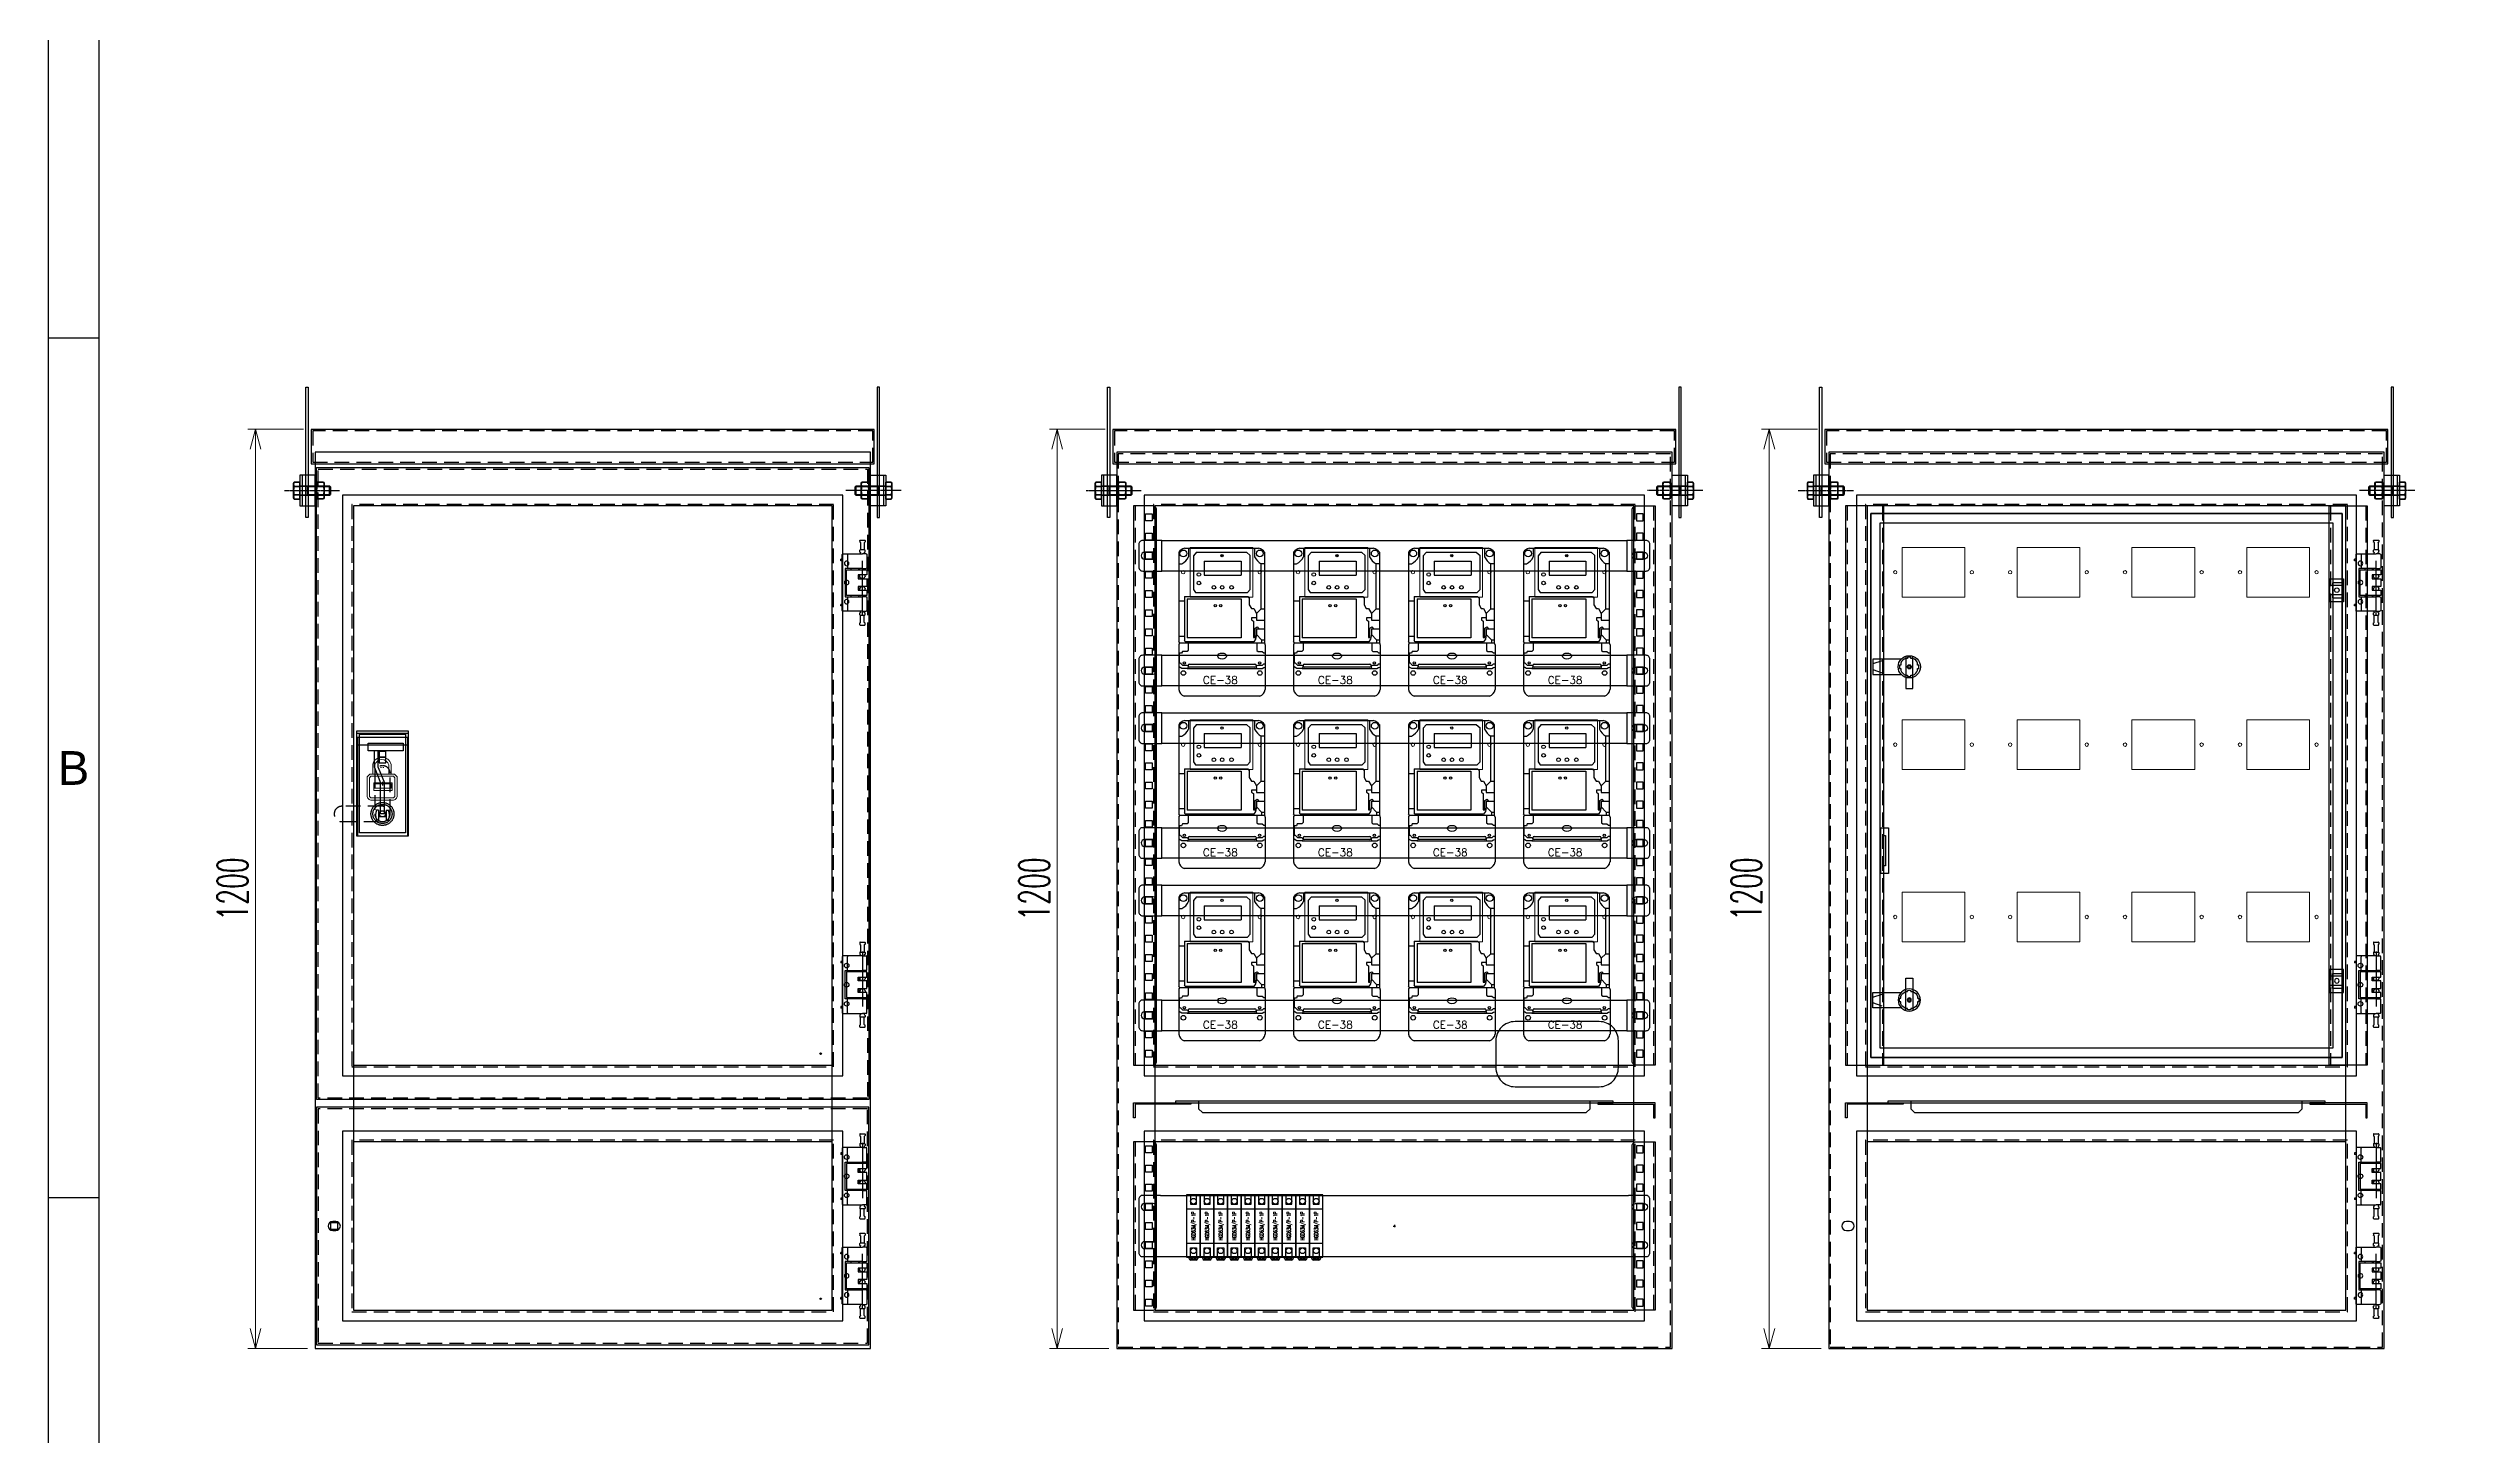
# Model space of a CAD drawing. Header units: millimetres. Extents: x -33730 to 17150, y -76829 to -27437.
# Drawn here: x -7204 to -4051, y -56183 to -54373 of the extents above; entities that cross this region are included whole.
import ezdxf
from ezdxf.enums import TextEntityAlignment as Align

# ---------------------------------------------------------------- set-up
doc = ezdxf.new("R2010")
doc.units = ezdxf.units.MM
doc.header["$LTSCALE"] = 3
for name, pattern in [('ACAD_ISO03W100', [30, 12, -18]), ('ACAD_ISO04W100', [30, 24, -3, 0, -3]), ('AXES2', [1.125, 0.75, -0.125, 0.125, -0.125]), ('HIDDEN', [9.525, 6.35, -3.175])]:
    doc.linetypes.add(name, pattern=pattern)
for name, color, linetype in [('@.HIDDEN', 8, 'HIDDEN'), ('@.TEXT', 7, 'Continuous'), ('@.VISIBLE', 7, 'Continuous'), ('AXE', 80, 'AXES2'), ('centerline', 6, 'ACAD_ISO04W100'), ('dim', 7, 'Continuous'), ('EQUIPMENT', 4, 'Continuous'), ('equipments', 2, 'Continuous')]:
    doc.layers.add(name, color=color, linetype=linetype)
for name, color, linetype, lineweight in [('BORDER', 7, 'Continuous', 15), ('FIN', 8, 'Continuous', 18), ('FORT', 2, 'Continuous', 35), ('Text', 7, 'Continuous', 13)]:
    doc.layers.add(name, color=color, linetype=linetype, lineweight=lineweight)
doc.styles.add('Ann_w01', font='romans.shx', dxfattribs={"width": 0.6, "bigfont": 'chineset.shx'})
doc.styles.add('Arial', font='arial.ttf')
doc.styles.add('BV CHI TIET', font='romans.shx', dxfattribs={"height": 10})
doc.dimstyles.new('Dim 01_SC20', dxfattribs={"dimscale": 20, "dimtxt": 2, "dimasz": 1.3, "dimexe": 0.5, "dimexo": 0.5, "dimgap": 0.5, "dimtad": 1, "dimdec": 1, "dimzin": 12, "dimdsep": 46, "dimtxsty": 'Ann_w01', "dimblk": 'OPEN30', "dimcen": 1.5, "dimclrd": 6, "dimclre": 6, "dimclrt": 3, "dimadec": 1, "dimazin": 3, "dimtm": 1e-09, "dimtfac": 1, "dimtdec": 1, "dimtix": 1, "dimtmove": 0, "dimatfit": 3, "dimldrblk": 'OPEN30', "dimfxl": 1, "dimtolj": 1, "dimlwd": 0, "dimlwe": 0, "dimarcsym": 0})

# ---------------------------------------------------------------- blocks, each defined once
blk = doc.blocks.new('HL011-1 Front')
at = {"layer": 'centerline'}
blk.add_line((20.5, 43.5), (20.5, -43.5), dxfattribs=at)
at = {"layer": 'EQUIPMENT'}
for p, q in [((-5.7, 36.5), (-5.7, -36.5)), ((1.5, 37.5), (-4.7, 37.5)), ((1, 19.5), (1, 36.5)), ((20.5, 37.5), (1.5, 37.5)), ((17, 42), (17, 40)), ((17.5, 42.5), (23.5, 42.5)), ((18, 39), (18, 37.5)), ((20.5, 37.5), (25.5, 37.5)), ((23, 39), (23, 37.5)), ((24, 42), (24, 40)), ((26.5, 19.5), (26.5, 36.5)), ((-7.7, 30.5), (-7.7, 28.5)), ((-5.7, 30.5), (-7.7, 30.5)), ((-5.7, 28.5), (-7.7, 28.5)), ((-1.9, -18.5), (-1.9, 18.5)), ((-1.9, 18.5), (0.4, 18.5)), ((0.4, 18.5), (20.5, 18.5)), ((5.6, 16.8), (5.6, 18.5)), ((15.9, 18.5), (15.9, 16.8)), ((15.9, 10), (15.9, 5)), ((17.5, 16.8), (17, 18.5)), ((17, 10), (17, 7.7)), ((18.4, 5.7), (17.1, 7.4)), ((22.2, 5.5), (18.8, 5.5)), ((25.5, 18.5), (20.5, 18.5)), ((22.6, 5.7), (23.9, 7.4)), ((23.5, 16.8), (24, 18.5)), ((24, 10), (24, 7.7)), ((-7.7, -28.5), (-7.7, -30.5)), ((-5.7, -28.5), (-7.7, -28.5)), ((-5.7, -30.5), (-7.7, -30.5)), ((0.4, -18.5), (-1.9, -18.5)), ((20.5, -18.5), (0.4, -18.5)), ((1, -36.5), (1, -19.5)), ((5.6, -18.5), (5.6, -16.8)), ((15.9, -5), (15.9, -10)), ((15.9, -16.8), (15.9, -18.5)), ((17, -7.7), (17, -10)), ((17.5, -16.8), (17, -18.5)), ((18.4, -5.7), (17.1, -7.4)), ((18.8, -5.5), (22.2, -5.5)), ((20.5, -18.5), (25.5, -18.5)), ((22.6, -5.7), (23.9, -7.4)), ((23.5, -16.8), (24, -18.5)), ((24, -7.7), (24, -10)), ((26.5, -36.5), (26.5, -19.5)), ((-4.7, -37.5), (1.5, -37.5)), ((1.5, -37.5), (20.5, -37.5)), ((17, -40), (17, -42)), ((23.5, -42.5), (17.5, -42.5)), ((18, -37.5), (18, -39)), ((25.5, -37.5), (20.5, -37.5)), ((23, -37.5), (23, -39)), ((24, -40), (24, -42))]:
    blk.add_line(p, q, dxfattribs=at)
at = {"layer": 'EQUIPMENT', "color": 8}
for p, q in [((17, 55), (17, 53)), ((17.5, 55.5), (23.5, 55.5)), ((18, 52), (18, 42.5)), ((23, 52), (23, 42.5)), ((24, 55), (24, 53)), ((17, -55), (17, -53)), ((17.5, -55.5), (23.5, -55.5)), ((18, -52), (18, -42.5)), ((23, -52), (23, -42.5)), ((24, -55), (24, -53))]:
    blk.add_line(p, q, dxfattribs=at)
blk.add_lwpolyline([(26.5, 5), (15.2, 5), (15.2, 10), (26.5, 10), (26.5, 16.8), (-0.2, 16.8), (-0.2, -16.8), (26.5, -16.8), (26.5, -10), (15.2, -10), (15.2, -5), (26.5, -5)], close=True, dxfattribs=at)
for centre in [(0, 25), (0, 0), (0, -25)]:
    blk.add_circle(centre, 3, dxfattribs=at)
at = {"layer": 'EQUIPMENT'}
for centre, radius, start, end in [((-4.7, 36.5), 1, 90, 180), ((17.5, 42), 0.5, 90, 180), ((17.5, 40), 0.5, 180, 270), ((17.5, 39), 0.5, 0, 90), ((23.5, 39), 0.5, 90, 180), ((23.5, 42), 0.5, 0, 90), ((23.5, 40), 0.5, 270, 0), ((25.5, 36.5), 1, 0, 90), ((17.5, 7.7), 0.5, 180, 216.8699), ((18.8, 6), 0.5, 216.8699, 270), ((22.2, 6), 0.5, 270, 323.1301), ((23.5, 7.7), 0.5, 323.1301, 0), ((25.5, 19.5), 1, 270, 0), ((17.5, -7.7), 0.5, 143.1301, 180), ((18.8, -6), 0.5, 90, 143.1301), ((22.2, -6), 0.5, 36.8699, 90), ((23.5, -7.7), 0.5, 0, 36.8699), ((25.5, -19.5), 1, 0, 90), ((-4.7, -36.5), 1, 180, 270), ((17.5, -40), 0.5, 90, 180), ((17.5, -42), 0.5, 180, 270), ((17.5, -39), 0.5, 270, 0), ((23.5, -39), 0.5, 180, 270), ((23.5, -40), 0.5, 0, 90), ((23.5, -42), 0.5, 270, 0), ((25.5, -36.5), 1, 270, 0)]:
    blk.add_arc(centre, radius, start, end, dxfattribs=at)
at = {"layer": 'EQUIPMENT', "color": 8}
for centre, start, end in [((17.5, 55), 90, 180), ((17.5, 53), 180, 270), ((17.5, 52), 0, 90), ((23.5, 52), 90, 180), ((23.5, 55), 0, 90), ((23.5, 53), 270, 0), ((17.5, -53), 90, 180), ((17.5, -55), 180, 270), ((17.5, -52), 270, 0), ((23.5, -52), 180, 270), ((23.5, -53), 0, 90), ((23.5, -55), 270, 0)]:
    blk.add_arc(centre, 0.5, start, end, dxfattribs=at)
at = {"layer": 'EQUIPMENT'}
for centre, start_param, end_param in [((1.5, 36.5), 3.141593, 4.712389), ((0.4, 19.5), 0, 1.570796), ((0.4, -19.5), 1.570796, 3.141593), ((1.5, -36.5), 4.712389, 6.283185)]:
    blk.add_ellipse(centre, major_axis=(0, -1), ratio=0.57735, start_param=start_param, end_param=end_param, dxfattribs=at)
blk = doc.blocks.new('khoa')
at = {"layer": 'BORDER', "color": 0, "linetype": 'Continuous'}
blk.add_lwpolyline([(1124505.4, 153100.2), (1124505.4, 153112.7, 0.787743), (1124481.3, 153112.7), (1124481.3, 153100.2)], format="xyb", dxfattribs=at)
at = {"layer": 'BORDER'}
blk.add_lwpolyline([(1124484.2, 153100.2), (1124484.2, 153112, -0.787743), (1124502.4, 153112), (1124502.4, 153100.2)], format="xyb", dxfattribs=at)
at = {"layer": 'BORDER', "color": 0, "linetype": 'Continuous'}
for points in [[(1124474.1, 153071.9, 0.414214), (1124480.1, 153065.9), (1124507.4, 153065.9, 0.414214), (1124513.4, 153071.9), (1124513.4, 153096.4), (1124509.7, 153100.2), (1124477.8, 153100.2), (1124474.1, 153096.4)], [(1124477.1, 153071.9, 0.414214), (1124480.1, 153068.9), (1124507.4, 153068.9, 0.414214), (1124510.4, 153071.9), (1124510.4, 153095.2), (1124508.4, 153097.2), (1124479.1, 153097.2), (1124477.1, 153095.2)]]:
    blk.add_lwpolyline(points, format="xyb", close=True, dxfattribs=at)
for points in [[(1124482.7, 153088.7), (1124506.8, 153088.7), (1124506.8, 153078.8), (1124482.7, 153078.8), (1124482.7, 153088.7)], [(1124482.7, 153087.2), (1124505.4, 153087.2), (1124505.4, 153081.6), (1124482.7, 153081.6), (1124482.7, 153087.2)], [(1124491.6, 153108.5), (1124493, 153108.5)], [(1124494.4, 153108.5), (1124495.9, 153108.5)]]:
    blk.add_lwpolyline(points, dxfattribs=at)
blk = doc.blocks.new('A$C05342c2d')
at = {"color": 3, "ltscale": 20}
for p, q in [((29.5, 0), (29.5, 137.5)), ((29.5, 137.5), (96.5, 137.5)), ((29.5, 134.5), (96.5, 134.5)), ((29.5, 129.5), (96.5, 129.5)), ((29.5, 129.5), (30.5, 129.5)), ((30.5, 129.5), (30.5, 119.5)), ((95.5, 129.5), (95.5, 119.5)), ((96.5, 137.5), (96.5, 0)), ((30.5, 119.5), (95.5, 119.5)), ((30.5, 119.5), (30.5, 0)), ((44.3, 111.4), (44.3, 121.4)), ((44.3, 121.4), (90.2, 121.4)), ((90.2, 111.4), (44.3, 111.4)), ((52.4, 89.7), (52.4, 111.4)), ((57.4, 89.7), (57.4, 111.4)), ((58.5, 110.8), (58.5, 95.8)), ((67.5, 110.8), (58.5, 110.8)), ((58.5, 103.2), (67.5, 103.2)), ((58.5, 95.8), (67.5, 95.8)), ((66.5, 103.2), (59.5, 103.2)), ((67.5, 95.8), (67.5, 110.8)), ((90.2, 121.4), (90.2, 111.4)), ((95.5, 119.5), (95.5, 0)), ((29.5, 69.8), (29.5, 68.8)), ((52.4, 89.7), (60.6, 69.7)), ((57.4, 89.7), (65.6, 69.7)), ((60.6, 29.7), (60.6, 69.7)), ((65.6, 29.7), (65.6, 69.7)), ((58, 34.2), (55.1, 34.2)), ((58, 34.2), (58, 21.2)), ((68, 34.2), (68, 21.2)), ((68, 34.2), (70.9, 34.2)), ((96.5, 0), (29.5, 0)), ((58, 21.2), (55.1, 21.2)), ((58, 29.7), (68, 29.7)), ((58, 25.7), (68, 25.7)), ((68, 21.2), (70.9, 21.2))]:
    blk.add_line(p, q, dxfattribs=at)
at = {"color": 1}
for p, q in [((60.5, 68.8), (65.5, 68.8)), ((63, 71.3), (63, 66.3))]:
    blk.add_line(p, q, dxfattribs=at)
blk.add_lwpolyline([(33, 133.3), (93, 133.3), (93, 4.3), (33, 4.3)], close=True, dxfattribs=at)
at = {"color": 3, "linetype": 'ACAD_ISO03W100', "ltscale": 20}
for radius in [15, 12.5, 4]:
    blk.add_circle((63, 29.2), radius, dxfattribs=at)
at = {"color": 3, "ltscale": 20}
for centre, start, end in [((70.6, 27.7), 157.2831, 202.7169), ((55.4, 27.7), 337.2831, 22.7169)]:
    blk.add_arc(centre, 16.8, start, end, dxfattribs=at)
at = {"layer": '@.VISIBLE', "linetype": 'HIDDEN'}
for points in [[(73, 29.2), (73, 82.2, 1), (53, 82.2), (53, 29.2, 1)], [(63, 39.2), (10, 39.2, 1), (10, 19.2), (63, 19.2, 1)]]:
    blk.add_lwpolyline(points, format="xyb", close=True, dxfattribs=at)
at = {"color": 3}
blk.add_blockref('khoa', (-1124431.1, -153018.9), dxfattribs=at)
blk = doc.blocks.new('_Open30')
at = {"color": 0, "linetype": 'ByBlock', "lineweight": -2}
for p, q in [((-1, 0.27), (0, 0)), ((0, 0), (-1, -0.27)), ((0, 0), (-1, 0))]:
    blk.add_line(p, q, dxfattribs=at)
blk = doc.blocks.new('*D1515')
at = {"layer": '@.VISIBLE', "color": 6, "lineweight": 0, "transparency": 16777216}
for p, q in [((-6870.8, -54870.9), (-6943.5, -54870.9)), ((-6933.5, -56044.9), (-6933.5, -54896.9)), ((-6865.8, -56070.9), (-6943.5, -56070.9))]:
    blk.add_line(p, q, dxfattribs=at)
at = {"layer": 'Defpoints', "color": 0, "transparency": 16777216}
for p in [(-6933.5, -54870.9), (-6860.8, -54870.9), (-6855.8, -56070.9)]:
    blk.add_point(p, dxfattribs=at)
at = {"layer": '@.VISIBLE', "color": 6, "lineweight": 0, "transparency": 16777216, "xscale": 26, "yscale": 26, "zscale": 26}
for p, rotation in [((-6933.5, -54870.9), 90), ((-6933.5, -56070.9), 270)]:
    blk.add_blockref('_Open30', p, dxfattribs=dict(at, rotation=rotation))
at = {"layer": '@.VISIBLE', "color": 3, "transparency": 16777216, "insert": (-6963.5, -55470.9), "char_height": 40, "attachment_point": 5, "rotation": 90, "style": 'Ann_w01'}
blk.add_mtext('\\A1;1200', dxfattribs=at)
blk = doc.blocks.new('*D1518')
at = {"layer": '@.VISIBLE', "color": 6, "lineweight": 0, "transparency": 16777216}
for p, q in [((-4894.7, -54870.9), (-4967.4, -54870.9)), ((-4957.4, -56044.9), (-4957.4, -54896.9)), ((-4889.7, -56070.9), (-4967.4, -56070.9))]:
    blk.add_line(p, q, dxfattribs=at)
at = {"layer": 'Defpoints', "color": 0, "transparency": 16777216}
for p in [(-4957.4, -54870.9), (-4884.7, -54870.9), (-4879.7, -56070.9)]:
    blk.add_point(p, dxfattribs=at)
at = {"layer": '@.VISIBLE', "color": 6, "lineweight": 0, "transparency": 16777216, "xscale": 26, "yscale": 26, "zscale": 26}
for p, rotation in [((-4957.4, -54870.9), 90), ((-4957.4, -56070.9), 270)]:
    blk.add_blockref('_Open30', p, dxfattribs=dict(at, rotation=rotation))
at = {"layer": '@.VISIBLE', "color": 3, "transparency": 16777216, "insert": (-4987.4, -55470.9), "char_height": 40, "attachment_point": 5, "rotation": 90, "style": 'Ann_w01'}
blk.add_mtext('\\A1;1200', dxfattribs=at)
blk = doc.blocks.new('HL003-2 Front')
at = {"layer": 'EQUIPMENT'}
for p, q in [((6.8, 6), (-9.2, 6)), ((6.8, -15), (6.8, 15)), ((6.8, -6), (-9.2, -6))]:
    blk.add_line(p, q, dxfattribs=at)
blk.add_lwpolyline([(-9.2, 15), (8.8, 15), (8.8, -15), (-9.2, -15)], close=True, dxfattribs=at)
at = {"layer": 'EQUIPMENT', "color": 8}
blk.add_lwpolyline([(6.8, 9.8), (-5.7, 9.8), (-5.7, -9.8), (6.8, -9.8)], dxfattribs=at)
at = {"layer": 'EQUIPMENT'}
blk.add_circle((0, 0), 3, dxfattribs=at)
blk = doc.blocks.new('*D1519')
at = {"layer": '@.VISIBLE', "color": 6, "lineweight": 0, "transparency": 16777216}
for p, q in [((-5824.4, -54870.9), (-5897, -54870.9)), ((-5887, -56044.9), (-5887, -54896.9)), ((-5819.4, -56070.9), (-5897, -56070.9))]:
    blk.add_line(p, q, dxfattribs=at)
at = {"layer": 'Defpoints', "color": 0, "transparency": 16777216}
for p in [(-5887, -54870.9), (-5814.4, -54870.9), (-5809.4, -56070.9)]:
    blk.add_point(p, dxfattribs=at)
at = {"layer": '@.VISIBLE', "color": 6, "lineweight": 0, "transparency": 16777216, "xscale": 26, "yscale": 26, "zscale": 26}
for p, rotation in [((-5887, -54870.9), 90), ((-5887, -56070.9), 270)]:
    blk.add_blockref('_Open30', p, dxfattribs=dict(at, rotation=rotation))
at = {"layer": '@.VISIBLE', "color": 3, "transparency": 16777216, "insert": (-5917, -55470.9), "char_height": 40, "attachment_point": 5, "rotation": 90, "style": 'Ann_w01'}
blk.add_mtext('\\A1;1200', dxfattribs=at)
blk = doc.blocks.new('*U1500')
at = {"layer": '@.VISIBLE', "color": 151}
blk.add_lwpolyline([(-4.5, 4.5), (4.5, 4.5), (4.5, -4.5), (-4.5, -4.5)], close=True, dxfattribs=at)
blk = doc.blocks.new('*U1499')
at = {"layer": '@.VISIBLE', "color": 0, "linetype": 'ByBlock', "lineweight": -2}
for p in [(0, 200), (0, 175), (0, 150), (0, 125), (0, 100), (0, 75), (0, 50), (0, 25), (0, 0)]:
    blk.add_blockref('*U1500', p, dxfattribs=at)
blk = doc.blocks.new('*U1502')
at = {"layer": '@.VISIBLE', "color": 151}
blk.add_lwpolyline([(-4.5, 4.5), (4.5, 4.5), (4.5, -4.5), (-4.5, -4.5)], close=True, dxfattribs=at)
blk = doc.blocks.new('*U1501')
at = {"layer": '@.VISIBLE', "color": 0, "linetype": 'ByBlock', "lineweight": -2}
for p in [(0, 700), (0, 675), (0, 650), (0, 625), (0, 600), (0, 575), (0, 550), (0, 525), (0, 500), (0, 475), (0, 450), (0, 425), (0, 400), (0, 375), (0, 350), (0, 325), (0, 300), (0, 275), (0, 250), (0, 225), (0, 200), (0, 175), (0, 150), (0, 125), (0, 100), (0, 75), (0, 50), (0, 25), (0, 0)]:
    blk.add_blockref('*U1502', p, dxfattribs=at)
blk = doc.blocks.new('*U1510')
at = {"layer": '@.VISIBLE', "color": 151}
blk.add_lwpolyline([(-4.5, 4.5), (4.5, 4.5), (4.5, -4.5), (-4.5, -4.5)], close=True, dxfattribs=at)
blk = doc.blocks.new('*U1503')
at = {"layer": '@.VISIBLE', "color": 0, "linetype": 'ByBlock', "lineweight": -2}
for p in [(0, 700), (0, 675), (0, 650), (0, 625), (0, 600), (0, 575), (0, 550), (0, 525), (0, 500), (0, 475), (0, 450), (0, 425), (0, 400), (0, 375), (0, 350), (0, 325), (0, 300), (0, 275), (0, 250), (0, 225), (0, 200), (0, 175), (0, 150), (0, 125), (0, 100), (0, 75), (0, 50), (0, 25), (0, 0)]:
    blk.add_blockref('*U1510', p, dxfattribs=at)
blk = doc.blocks.new('*U1512')
at = {"layer": '@.VISIBLE', "color": 151}
blk.add_lwpolyline([(-4.5, 4.5), (4.5, 4.5), (4.5, -4.5), (-4.5, -4.5)], close=True, dxfattribs=at)
blk = doc.blocks.new('*U1511')
at = {"layer": '@.VISIBLE', "color": 0, "linetype": 'ByBlock', "lineweight": -2}
for p in [(0, 200), (0, 175), (0, 150), (0, 125), (0, 100), (0, 75), (0, 50), (0, 25), (0, 0)]:
    blk.add_blockref('*U1512', p, dxfattribs=at)
blk = doc.blocks.new('MS406')
at = {"layer": 'EQUIPMENT'}
for points in [[(-10.5, 10), (-47.5, 10), (-47.5, -10), (-10.5, -10)], [(-35.5, 7.8), (-47.5, 3.7)], [(-4.5, 13.8), (-4.5, -28.5), (4.5, -28.5), (4.5, 13.8)], [(-0.8, 2.5), (-0.8, 0.8), (-2.5, 0.8)], [(0.8, 2.5), (0.8, 0.8), (2.5, 0.8)], [(-47.5, -3.7), (-35.5, -7.8)], [(-0.8, -2.5), (-0.8, -0.8), (-2.5, -0.8)], [(0.8, -2.5), (0.8, -0.8), (2.5, -0.8)]]:
    blk.add_lwpolyline(points, dxfattribs=at)
at = {"layer": 'EQUIPMENT', "color": 8}
blk.add_lwpolyline([(-11, 4.8), (-11, 2.2), (-12.5, 2.2, 0.088933), (-12.5, -2.3), (-11, -2.3), (-11, -4.8, 0.189345), (-4.8, -11), (-2.3, -11), (-2.3, -12.5, 0.088933), (2.2, -12.5), (2.2, -11), (4.8, -11, 0.189345), (11, -4.8), (11, -2.3), (12.5, -2.3, 0.088933), (12.5, 2.2), (11, 2.2), (11, 4.8, 0.189345), (4.8, 11), (2.2, 11), (2.2, 12.5, 0.088933), (-2.3, 12.5), (-2.3, 11), (-4.8, 11, 0.189345)], format="xyb", close=True, dxfattribs=at)
at = {"layer": 'EQUIPMENT'}
for radius in [14.5, 2.67]:
    blk.add_circle((0, 0), radius, dxfattribs=at)
blk = doc.blocks.new('H12-040')
at = {"layer": 'AXE'}
blk.add_line((0, 20), (0, -52.1), dxfattribs=at)
at = {"layer": 'FIN'}
for p, q in [((-4.9, -10), (-4.9, -40)), ((5, -10), (5, -40))]:
    blk.add_line(p, q, dxfattribs=at)
at = {"layer": 'FORT'}
for p, q in [((-11, 7.2), (-9.5, 8)), ((-11, 0), (-11, 7.2)), ((-11, 0), (11, 0)), ((9.5, 8), (-9.5, 8)), ((-6, 0), (-6, -38.9)), ((-5.5, 0), (-5.5, 7.2)), ((5.5, 0), (5.5, 7.2)), ((6, 0), (6, -38.9)), ((11, 7.2), (9.5, 8)), ((11, 0), (11, 7.2)), ((6, -10), (-6, -10)), ((6, -38.9), (-6, -38.9)), ((-4.9, -40), (-6, -38.9)), ((5, -40), (-4.9, -40)), ((6, -38.9), (5, -40))]:
    blk.add_line(p, q, dxfattribs=at)
for centre, radius, start, end in [((-8.2, 3.1), 4.86, 55.6159, 124.3841), ((0, -10.2), 18.2, 72.4121, 107.5879), ((8.2, 3.1), 4.86, 55.6159, 124.3841)]:
    blk.add_arc(centre, radius, start, end, dxfattribs=at)
blk = doc.blocks.new('HM12_COTE')
at = {"layer": 'FORT'}
for p, q in [((-11, 9.2), (-9.5, 10)), ((-11, 0.8), (-11, 9.2)), ((-9.5, 0), (-11, 0.8)), ((9.5, 10), (-9.5, 10)), ((-9.5, 0), (9.5, 0)), ((-5.5, 0.8), (-5.5, 9.2)), ((5.5, 0.8), (5.5, 9.2)), ((11, 9.2), (9.5, 10)), ((9.5, 0), (11, 0.8)), ((11, 0.8), (11, 9.2))]:
    blk.add_line(p, q, dxfattribs=at)
for centre, radius, start, end in [((-8.2, 5.1), 4.86, 55.6159, 124.3841), ((-8.2, 4.9), 4.86, 235.6159, 304.3841), ((0, -8.2), 18.2, 72.4121, 107.5879), ((0, 18.2), 18.2, 252.4121, 287.5879), ((8.2, 5.1), 4.86, 55.6159, 124.3841), ((8.2, 4.9), 4.86, 235.6159, 304.3841)]:
    blk.add_arc(centre, radius, start, end, dxfattribs=at)
blk = doc.blocks.new('CE-38 Front')
at = {"layer": 'equipments'}
for p, q in [((-56.5, 4.5), (-56.5, -112.1)), ((-48.8, 9.8), (47.8, 9.8)), ((-43.6, 9.8), (-43.6, -1.4)), ((-33.2, 4.6), (-37.4, 0)), ((-33.2, 4.6), (31.9, 4.6)), ((31.9, 4.6), (36.9, 0.4)), ((36.9, -44.1), (36.9, 0.4)), ((42.6, 9.8), (42.6, -1.4)), ((55.5, 4.5), (55.5, -113.8)), ((-56.5, -10.7), (-52.6, -10.7)), ((-37.4, 0), (-37.4, -44.1)), ((-23.1, -7.2), (25.1, -7.2)), ((-23.1, -7.2), (-23.1, -25.4)), ((-23.1, -25.4), (25.1, -25.4)), ((25.1, -7.2), (25.1, -25.4)), ((55.5, -10.7), (51.1, -10.7)), ((51.1, -69.5), (51.1, -10.7)), ((-49, -59.5), (-56.5, -59.5)), ((-49, -53.1), (33.7, -53.1)), ((-49, -53.1), (-49, -110.7)), ((-45.4, -56.4), (-45.4, -107)), ((-45.4, -56.4), (25, -56.4)), ((-37.4, -44.1), (-34.7, -47.8)), ((-34.7, -47.8), (33.1, -47.8)), ((25, -56.4), (25, -107)), ((33.1, -47.8), (36.9, -44.1)), ((33.7, -53.1), (35.5, -55.2)), ((35.5, -55.2), (35.5, -64.3)), ((35.5, -64.3), (38.4, -69.1)), ((38.4, -69.1), (41.4, -69.1)), ((45, -80.9), (38.7, -80.9)), ((38.7, -80.9), (38.7, -83.6)), ((38.7, -83.6), (41.1, -85.4)), ((41.1, -85.4), (41.1, -106.6)), ((41.4, -69.1), (45, -75.4)), ((43.1, -94.5), (45.7, -93)), ((43.1, -106.6), (43.1, -94.5)), ((45, -75.4), (51.1, -69.5)), ((45, -75.4), (45, -84.2)), ((45, -84.2), (55.5, -84.2)), ((45.7, -93), (47.9, -95.3)), ((51.1, -69.5), (55.5, -69.5)), ((-49, -105.3), (-56.5, -105.3)), ((-55.2, -113.8), (-56.5, -112.1)), ((-55.2, -113.8), (-56.5, -115.3)), ((-56.5, -115.3), (-56.5, -174.7)), ((-55.2, -113.8), (55.5, -113.8)), ((-51.7, -124.9), (-52.7, -127.4)), ((-45.6, -124.9), (-51.7, -124.9)), ((-48, -112.4), (-49, -110.7)), ((41.5, -112.4), (-48, -112.4)), ((-44, -123.3), (-45.6, -124.9)), ((25, -107), (-45.4, -107)), ((-44, -113.8), (-44, -123.3)), ((41.1, -106.6), (43.1, -106.6)), ((43.8, -108.7), (41.5, -112.4)), ((45, -102.9), (43.8, -108.7)), ((45, -95.3), (45, -102.9)), ((45, -95.3), (55.5, -95.3)), ((45, -102.9), (51.6, -109.6)), ((45.4, -113.8), (45.4, -123.5)), ((45.4, -123.5), (47, -125.1)), ((47, -125.1), (52.4, -125.1)), ((51.6, -109.6), (55.5, -109.6)), ((51.6, -109.6), (51.6, -113.8)), ((52.4, -125.1), (54.5, -126.9)), ((55.5, -113.8), (56.5, -116.6)), ((56.5, -116.6), (56.5, -174.7)), ((-54.6, -145.9), (-56.5, -144.1)), ((-52.7, -127.4), (-55.8, -127.4)), ((-55.8, -127.4), (-55.8, -139.6)), ((-55.8, -139.6), (-54.3, -139.6)), ((-52.3, -147.2), (-54.6, -145.9)), ((-45.5, -147.2), (-52.3, -147.2)), ((-45.5, -143.2), (-51.2, -143.2)), ((-45.5, -147.2), (46.3, -147.2)), ((46.3, -147.2), (52.3, -147.2)), ((52.4, -143.2), (46.6, -143.2)), ((52.3, -147.2), (54.5, -145.7)), ((54, -141.5), (52.4, -143.2)), ((56.5, -141.5), (54, -141.5)), ((54.5, -126.9), (56.5, -126.9)), ((54.5, -145.7), (56.4, -145.6)), ((49.2, -183.2), (-49.2, -183.2))]:
    blk.add_line(p, q, dxfattribs=at)
for points in [[(-42.3, -141.6), (43, -141.6)], [(43, -145.4), (-42.3, -145.4)]]:
    blk.add_lwpolyline(points, dxfattribs=at)
for centre, radius in [((-50.4, 3), 4.45), ((0, 0), 1.5), ((49.4, 3), 4.45), ((-30.2, -24.5), 2.36), ((-30.2, -35.6), 2.36), ((-10.6, -41.3), 2.36), ((0.2, -41.3), 2.36), ((12.5, -41.3), 2.36), ((-8.9, -65.2), 1.52), ((-1.6, -65.2), 1.52), ((-50.4, -153.1), 3), ((-49, -140), 1.5), ((49.4, -153.1), 3), ((49, -140), 1.5)]:
    blk.add_circle(centre, radius, dxfattribs=at)
for centre, radius, start, end in [((-46, -2.6), 12.7, 103.0793, 146.2096), ((45, -2.6), 12.7, 33.7904, 76.9207), ((-60.7, 6.1), 18.6, 295.6307, 336.3048), ((61.6, 7.4), 20.9, 204.8438, 239.76), ((-40.4, -130.4), 16.7, 213.451, 229.8612), ((-46, -145.2), 2.08, 283.1695, 75.2893), ((-42.3, -143.5), 1.93, 90, 270), ((43, -143.5), 1.93, 270, 90), ((46.6, -145.2), 2, 90, 270), ((-46.2, -173.2), 10.4, 188.2937, 252.8787), ((46.2, -173.2), 10.4, 287.1213, 351.7063)]:
    blk.add_arc(centre, radius, start, end, dxfattribs=at)
blk.add_ellipse((0.2, -131), major_axis=(5.85, 0), ratio=0.67411, dxfattribs=at)
at = {"layer": 'Text', "insert": (-24.8, -157.3), "char_height": 10, "attachment_point": 1, "style": 'BV CHI TIET'}
blk.add_mtext_dynamic_manual_height_columns('CE-38', width=55.474, gutter_width=50, heights=[0], dxfattribs=at)
blk = doc.blocks.new('A$C77b30689')
at = {"color": 6, "linetype": 'Continuous', "lineweight": 0}
blk.add_lwpolyline([(93.2, 65), (11.2, 65), (11.2, 0), (93.2, 0)], close=True, dxfattribs=at)
at = {"color": 6, "lineweight": 0}
for centre in [(2.2, 32.5), (102.2, 32.5)]:
    blk.add_circle(centre, 2.25, dxfattribs=at)
blk = doc.blocks.new('Oval 20x9')
at = {"layer": '@.VISIBLE', "color": 2}
blk.add_lwpolyline([(-5.5, -4.5), (5.5, -4.5, 0.414214), (10, 0), (10, 0, 0.414214), (5.5, 4.5), (-5.5, 4.5, 0.414214), (-10, 0), (-10, 0, 0.414214)], format="xyb", close=True, dxfattribs=at)
blk = doc.blocks.new('*U85')
at = {"layer": '@.VISIBLE'}
for points in [[(30, 20), (5, 20, 0.414214), (0, 15), (0, -15, 0.414214), (5, -20), (30, -20)], [(637, -20), (662, -20, 0.414214), (667, -15), (667, 15, 0.414214), (662, 20), (637, 20)]]:
    blk.add_lwpolyline(points, format="xyb", dxfattribs=at)
blk.add_lwpolyline([(30, 20), (637, 20), (637, -20), (30, -20)], close=True, dxfattribs=at)
blk.add_blockref('Oval 20x9', (13, 0), dxfattribs=at)
blk.add_blockref('Oval 20x9', (13, 0), dxfattribs=at)
at = {"layer": '@.VISIBLE', "xscale": -1}
blk.add_blockref('Oval 20x9', (654, 0), dxfattribs=at)
blk.add_blockref('Oval 20x9', (654, 0), dxfattribs=at)
blk = doc.blocks.new('*U89')
at = {"layer": '@.HIDDEN', "linetype": 'HIDDEN'}
for p, q in [((333.5, 1.5), (333.5, -1.5)), ((332, 0), (335, 0))]:
    blk.add_line(p, q, dxfattribs=at)
at = {"layer": '@.VISIBLE'}
for p, q in [((28, 40), (639, 40)), ((28, -40), (639, -40))]:
    blk.add_line(p, q, dxfattribs=at)
for points in [[(28, 40), (5, 40, 0.414214), (0, 35), (0, -35, 0.414214), (5, -40), (28, -40)], [(639, -40), (662, -40, 0.414214), (667, -35), (667, 35, 0.414214), (662, 40), (639, 40)]]:
    blk.add_lwpolyline(points, format="xyb", dxfattribs=at)
for p in [(13, 25), (13, -25)]:
    blk.add_blockref('Oval 20x9', p, dxfattribs=at)
at = {"layer": '@.VISIBLE', "xscale": -1}
for p in [(654, 25), (654, -25)]:
    blk.add_blockref('Oval 20x9', p, dxfattribs=at)
blk = doc.blocks.new('HGD63-F')
at = {"color": 2}
for p, q in [((2.1, 63), (19.9, 63)), ((2.1, 18), (19.9, 18)), ((5.4, -2), (5.4, 0)), ((16.6, 0), (16.6, -2)), ((7.3, -0.1), (7.3, -2)), ((7.3, -2), (10, -2)), ((14.6, -4), (7.4, -4)), ((12, -2), (14.7, -2)), ((14.7, -2), (14.7, -0.1))]:
    blk.add_line(p, q, dxfattribs=at)
blk.add_lwpolyline([(2.1, 81), (2.1, 0), (19.9, 0), (19.9, 81)], close=True, dxfattribs=at)
at = {"color": 1}
for points in [[(7, 81), (7, 69), (15, 69), (15, 81)], [(7, 0), (7, 12), (15, 12), (15, 0)]]:
    blk.add_lwpolyline(points, dxfattribs=at)
at = {"color": 2}
for centre in [(11, 72.9), (11, 8.1)]:
    blk.add_circle(centre, 3.7, dxfattribs=at)
for centre, radius, start, end in [((7.4, -2), 2, 180, 270), ((11, -0.9), 1.5, 227.1666, 312.8334), ((14.6, -2), 2, 270, 0)]:
    blk.add_arc(centre, radius, start, end, dxfattribs=at)
at = {"color": 151, "style": 'Ann_w01', "width": 0.6}
blk.add_text('HGD63M/P-1P', height=5, rotation=90, dxfattribs=at).set_placement((11, 40.5), align=Align.MIDDLE_CENTER)
blk = doc.blocks.new('*U100')
at = {"layer": '@.VISIBLE', "color": 4}
blk.add_lwpolyline([(0, 0), (615, 0), (615, 710), (0, 710)], close=True, dxfattribs=at)
blk = doc.blocks.new('KHUNG BAN VE (Made by Tung)')
at = {"layer": '@.VISIBLE', "color": 8}
for p, q in [((3, 156), (0, 156)), ((3, 105), (0, 105))]:
    blk.add_line(p, q, dxfattribs=at)
for points in [[(0, 0), (297, 0), (297, 210), (0, 210)], [(3, 3), (294, 3), (294, 207), (3, 207)]]:
    blk.add_lwpolyline(points, close=True, dxfattribs=at)
at = {"layer": '@.TEXT', "color": 1, "style": 'Arial'}
blk.add_text('B', height=2, dxfattribs=at).set_placement((1.5, 130.5), align=Align.MIDDLE_CENTER)
for tag, height, p in [('DESIGNER_NAME', 2, (38, 15.5)), ('PROJECT_CODE', 2, (258.5, 15.5)), ('SCALE', 2, (289, 15.5)), ('APPROVED_NAME', 2, (38, 10.5)), ('CUSTOMER_NAME', 2, (258.5, 10.5)), ('PAGE', 2, (289, 10.5)), ('DRAWING_NAME', 4, (173, 8)), ('TOTAL', 2, (289, 5.5))]:
    blk.add_attdef(tag, text='', height=height, dxfattribs=at).set_placement(p, align=Align.MIDDLE_CENTER)

msp = doc.modelspace()

# ---------------------------------------------------------------- linework, layer by layer
at = {"layer": '@.VISIBLE'}
for p, q in [((-6872.82, -54930.91), (-6872.82, -54970.91)), ((-6113.82, -54930.91), (-6113.82, -54970.91)), ((-5826.37, -54930.91), (-5826.37, -54970.91)), ((-5067.37, -54930.91), (-5067.37, -54970.91)), ((-4896.75, -54930.91), (-4896.75, -54970.91)), ((-4137.75, -54930.91), (-4137.75, -54970.91))]:
    msp.add_line(p, q, dxfattribs=at)
at = {"layer": '@.VISIBLE', "color": 151, "linetype": 'HIDDEN'}
for p, q in [((-5785.37, -54970.91), (-5785.37, -55700.91)), ((-5108.37, -54970.91), (-5108.37, -55700.91)), ((-5785.37, -55800.91), (-5785.37, -56020.91)), ((-5108.37, -55800.91), (-5108.37, -56020.91))]:
    msp.add_line(p, q, dxfattribs=at)
at = {"layer": '@.VISIBLE', "color": 2, "linetype": 'HIDDEN'}
for p, q in [((-4855.75, -54970.91), (-4855.75, -55700.91)), ((-4809.75, -54970.91), (-4809.75, -55700.91)), ((-4224.75, -54970.91), (-4224.75, -55700.91)), ((-4178.75, -54970.91), (-4178.75, -55700.91))]:
    msp.add_line(p, q, dxfattribs=at)
at = {"layer": '@.VISIBLE', "color": 3}
for points in [[(-6864.82, -54985.91), (-6867.82, -54985.91), (-6867.82, -54815.91), (-6864.82, -54815.91)], [(-6121.82, -54985.91), (-6118.82, -54985.91), (-6118.82, -54815.91), (-6121.82, -54815.91)], [(-5818.37, -54985.91), (-5821.37, -54985.91), (-5821.37, -54815.91), (-5818.37, -54815.91)], [(-5075.37, -54985.91), (-5072.37, -54985.91), (-5072.37, -54815.91), (-5075.37, -54815.91)], [(-4888.75, -54985.91), (-4891.75, -54985.91), (-4891.75, -54815.91), (-4888.75, -54815.91)], [(-4145.75, -54985.91), (-4142.75, -54985.91), (-4142.75, -54815.91), (-4145.75, -54815.91)], [(-5732.37, -55749.91), (-5161.37, -55749.91), (-5161.37, -55747.91), (-5732.37, -55747.91)], [(-4802.75, -55749.91), (-4231.75, -55749.91), (-4231.75, -55747.91), (-4802.75, -55747.91)]]:
    msp.add_lwpolyline(points, close=True, dxfattribs=at)
at = {"layer": '@.VISIBLE', "color": 1}
for points in [[(-6860.82, -54915.91), (-6125.82, -54915.91), (-6125.82, -54870.91), (-6860.82, -54870.91)], [(-5814.37, -54915.91), (-5079.37, -54915.91), (-5079.37, -54870.91), (-5814.37, -54870.91)], [(-4884.75, -54915.91), (-4149.75, -54915.91), (-4149.75, -54870.91), (-4884.75, -54870.91)], [(-4807.75, -55400.91), (-4805.75, -55400.91), (-4805.75, -55440.91), (-4807.75, -55440.91)]]:
    msp.add_lwpolyline(points, close=True, dxfattribs=at)
at = {"layer": '@.VISIBLE', "color": 1, "linetype": 'HIDDEN'}
for points in [[(-6858.82, -54913.91), (-6127.82, -54913.91), (-6127.82, -54872.91), (-6858.82, -54872.91)], [(-5812.37, -54913.91), (-5081.37, -54913.91), (-5081.37, -54872.91), (-5812.37, -54872.91)], [(-4882.75, -54913.91), (-4151.75, -54913.91), (-4151.75, -54872.91), (-4882.75, -54872.91)]]:
    msp.add_lwpolyline(points, close=True, dxfattribs=at)
at = {"layer": '@.VISIBLE'}
for points in [[(-6855.82, -56070.91), (-6130.82, -56070.91), (-6130.82, -54900.91), (-6855.82, -54900.91)], [(-5809.37, -56070.91), (-5084.37, -56070.91), (-5084.37, -54900.91), (-5809.37, -54900.91)], [(-4879.75, -56070.91), (-4154.75, -56070.91), (-4154.75, -54900.91), (-4879.75, -54900.91)], [(-6855.82, -54930.91), (-6875.82, -54930.91), (-6875.82, -54970.91), (-6855.82, -54970.91)], [(-6166.82, -55714.91), (-6166.82, -54956.91), (-6819.82, -54956.91), (-6819.82, -55714.91)], [(-6130.82, -54930.91), (-6110.82, -54930.91), (-6110.82, -54970.91), (-6130.82, -54970.91)], [(-5809.37, -54930.91), (-5829.37, -54930.91), (-5829.37, -54970.91), (-5809.37, -54970.91)], [(-5120.37, -55714.91), (-5120.37, -54956.91), (-5773.37, -54956.91), (-5773.37, -55714.91)], [(-5084.37, -54930.91), (-5064.37, -54930.91), (-5064.37, -54970.91), (-5084.37, -54970.91)], [(-4879.75, -54930.91), (-4899.75, -54930.91), (-4899.75, -54970.91), (-4879.75, -54970.91)], [(-4190.75, -55714.91), (-4190.75, -54956.91), (-4843.75, -54956.91), (-4843.75, -55714.91)], [(-4154.75, -54930.91), (-4134.75, -54930.91), (-4134.75, -54970.91), (-4154.75, -54970.91)], [(-6180.82, -55700.91), (-6180.82, -54970.91), (-6805.82, -54970.91), (-6805.82, -55700.91)], [(-5134.37, -55700.91), (-5134.37, -54970.91), (-5759.37, -54970.91), (-5759.37, -55700.91)], [(-4204.75, -55700.91), (-4204.75, -54970.91), (-4829.75, -54970.91), (-4829.75, -55700.91)], [(-6819.82, -55786.91), (-6819.82, -56034.91), (-6166.82, -56034.91), (-6166.82, -55786.91)], [(-6805.82, -55800.91), (-6805.82, -56020.91), (-6180.82, -56020.91), (-6180.82, -55800.91)], [(-5773.37, -55786.91), (-5773.37, -56034.91), (-5120.37, -56034.91), (-5120.37, -55786.91)], [(-5759.37, -55800.91), (-5759.37, -56020.91), (-5134.37, -56020.91), (-5134.37, -55800.91)], [(-4843.75, -55786.91), (-4843.75, -56034.91), (-4190.75, -56034.91), (-4190.75, -55786.91)], [(-4829.75, -55800.91), (-4829.75, -56020.91), (-4204.75, -56020.91), (-4204.75, -55800.91)], [(-6835.32, -55906.41), (-6826.32, -55906.41), (-6826.32, -55915.41), (-6835.32, -55915.41)]]:
    msp.add_lwpolyline(points, close=True, dxfattribs=at)
at = {"layer": '@.VISIBLE', "color": 4}
for points in [[(-6853.82, -54920.91), (-6132.82, -54920.91), (-6132.82, -55745.91), (-6853.82, -55745.91)], [(-4824.75, -54980.91), (-4209.75, -54980.91), (-4209.75, -55690.91), (-4824.75, -55690.91)], [(-4812.75, -54992.91), (-4221.75, -54992.91), (-4221.75, -55678.91), (-4812.75, -55678.91)], [(-4811.75, -55390.91), (-4801.75, -55390.91), (-4801.75, -55450.91), (-4811.75, -55450.91)], [(-6853.82, -56065.91), (-6132.82, -56065.91), (-6132.82, -55755.91), (-6853.82, -55755.91)]]:
    msp.add_lwpolyline(points, close=True, dxfattribs=at)
at = {"layer": '@.VISIBLE', "color": 4, "linetype": 'HIDDEN'}
for points in [[(-6851.82, -54922.91), (-6134.82, -54922.91), (-6134.82, -55743.91), (-6851.82, -55743.91)], [(-6851.82, -56063.91), (-6134.82, -56063.91), (-6134.82, -55757.91), (-6851.82, -55757.91)]]:
    msp.add_lwpolyline(points, close=True, dxfattribs=at)
at = {"layer": '@.VISIBLE', "linetype": 'HIDDEN'}
for points in [[(-5807.37, -56068.91), (-5086.37, -56068.91), (-5086.37, -54902.91), (-5807.37, -54902.91)], [(-4877.75, -56068.91), (-4156.75, -56068.91), (-4156.75, -54902.91), (-4877.75, -54902.91)], [(-6178.82, -55702.91), (-6178.82, -54968.91), (-6807.82, -54968.91), (-6807.82, -55702.91)], [(-5132.37, -55702.91), (-5132.37, -54968.91), (-5761.37, -54968.91), (-5761.37, -55702.91)], [(-4202.75, -55702.91), (-4202.75, -54968.91), (-4831.75, -54968.91), (-4831.75, -55702.91)], [(-6807.82, -55798.91), (-6807.82, -56022.91), (-6178.82, -56022.91), (-6178.82, -55798.91)], [(-5761.37, -55798.91), (-5761.37, -56022.91), (-5132.37, -56022.91), (-5132.37, -55798.91)], [(-4831.75, -55798.91), (-4831.75, -56022.91), (-4202.75, -56022.91), (-4202.75, -55798.91)]]:
    msp.add_lwpolyline(points, close=True, dxfattribs=at)
at = {"layer": '@.VISIBLE', "color": 151}
for points in [[(-5762.37, -54970.91), (-5787.37, -54970.91), (-5787.37, -55700.91), (-5762.37, -55700.91, 0.4142136), (-5757.37, -55695.91), (-5757.37, -54975.91, 0.4142136)], [(-5131.37, -54970.91), (-5106.37, -54970.91), (-5106.37, -55700.91), (-5131.37, -55700.91, -0.4142136), (-5136.37, -55695.91), (-5136.37, -54975.91, -0.4142136)], [(-5762.37, -55800.91), (-5787.37, -55800.91), (-5787.37, -56020.91), (-5762.37, -56020.91, 0.4142136), (-5757.37, -56015.91), (-5757.37, -55805.91, 0.4142136)], [(-5131.37, -55800.91), (-5106.37, -55800.91), (-5106.37, -56020.91), (-5131.37, -56020.91, -0.4142136), (-5136.37, -56015.91), (-5136.37, -55805.91, -0.4142136)]]:
    msp.add_lwpolyline(points, format="xyb", close=True, dxfattribs=at)
at = {"layer": '@.VISIBLE', "color": 2}
for points in [[(-4807.75, -54970.91), (-4857.75, -54970.91), (-4857.75, -55700.91), (-4807.75, -55700.91)], [(-4226.75, -54970.91), (-4176.75, -54970.91), (-4176.75, -55700.91), (-4226.75, -55700.91)]]:
    msp.add_lwpolyline(points, close=True, dxfattribs=at)
msp.add_lwpolyline([(-5179.37, -55644.09), (-5289.37, -55644.09, 0.4142136), (-5314.37, -55669.09), (-5314.37, -55704.09, 0.4142136), (-5289.37, -55729.09), (-5179.37, -55729.09, 0.4142136), (-5154.37, -55704.09), (-5154.37, -55669.09, 0.4142136)], format="xyb", close=True, dxfattribs=at)
at = {"layer": '@.VISIBLE'}
for points in [[(-6805.82, -55700.91), (-6805.82, -55800.91)], [(-6180.82, -55800.91), (-6180.82, -55700.91)], [(-5759.37, -55700.91), (-5759.37, -55800.91)], [(-5134.37, -55800.91), (-5134.37, -55700.91)], [(-4829.75, -55700.91), (-4829.75, -55800.91)], [(-4204.75, -55800.91), (-4204.75, -55700.91)]]:
    msp.add_lwpolyline(points, dxfattribs=at)
at = {"layer": '@.VISIBLE', "color": 6}
for points in [[(-5787.37, -55769.91), (-5787.37, -55749.91), (-5712.37, -55749.91), (-5712.37, -55751.91), (-5785.37, -55751.91), (-5785.37, -55769.91)], [(-5106.37, -55769.91), (-5106.37, -55749.91), (-5181.37, -55749.91), (-5181.37, -55751.91), (-5108.37, -55751.91), (-5108.37, -55769.91)], [(-4857.75, -55769.91), (-4857.75, -55749.91), (-4782.75, -55749.91), (-4782.75, -55751.91), (-4855.75, -55751.91), (-4855.75, -55769.91)], [(-4176.75, -55769.91), (-4176.75, -55749.91), (-4251.75, -55749.91), (-4251.75, -55751.91), (-4178.75, -55751.91), (-4178.75, -55769.91)]]:
    msp.add_lwpolyline(points, close=True, dxfattribs=at)
at = {"layer": '@.VISIBLE', "color": 3}
for points in [[(-5702.37, -55747.91), (-5702.37, -55757.91), (-5697.37, -55762.91), (-5196.37, -55762.91), (-5191.37, -55757.91), (-5191.37, -55747.91)], [(-4772.75, -55747.91), (-4772.75, -55757.91), (-4767.75, -55762.91), (-4266.75, -55762.91), (-4261.75, -55757.91), (-4261.75, -55747.91)]]:
    msp.add_lwpolyline(points, dxfattribs=at)
at = {"layer": '@.VISIBLE', "color": 4}
for points in [[(-6832.82, -55916.91), (-6828.82, -55916.91, 1), (-6828.82, -55904.91), (-6832.82, -55904.91, 1)], [(-4856.75, -55916.91), (-4852.75, -55916.91, 1), (-4852.75, -55904.91), (-4856.75, -55904.91, 1)]]:
    msp.add_lwpolyline(points, format="xyb", close=True, dxfattribs=at)
at = {"layer": '@.VISIBLE'}
for centre in [(-5671.87, -55035.91), (-5521.87, -55035.91), (-5371.87, -55035.91), (-5221.87, -55035.91), (-6195.82, -55685.91), (-6195.82, -56005.91)]:
    msp.add_circle(centre, 1, dxfattribs=at)

# ---------------------------------------------------------------- block references
at = {"xscale": -1, "rotation": 90}
for name, p in [('H12-040', (-6875.82, -54950.91)), ('HM12_COTE', (-6843.82, -54950.8)), ('H12-040', (-5829.37, -54950.91)), ('HM12_COTE', (-5797.37, -54950.8)), ('H12-040', (-4899.75, -54950.91)), ('HM12_COTE', (-4867.75, -54950.8))]:
    msp.add_blockref(name, p, dxfattribs=at)
at = {"rotation": 270}
for name, p in [('H12-040', (-6110.82, -54950.91)), ('HM12_COTE', (-6142.82, -54950.8)), ('H12-040', (-5064.37, -54950.91)), ('HM12_COTE', (-5096.37, -54950.8)), ('H12-040', (-4134.75, -54950.91)), ('HM12_COTE', (-4166.75, -54950.8))]:
    msp.add_blockref(name, p, dxfattribs=at)
at = {"color": 3}
for p in [(-5724.83, -55090), (-5574.83, -55090), (-5424.83, -55090), (-5274.83, -55090), (-4795.21, -55090), (-4645.21, -55090), (-4495.21, -55090), (-4345.21, -55090), (-5724.83, -55315), (-5574.83, -55315), (-5424.83, -55315), (-5274.83, -55315), (-4795.21, -55315), (-4645.21, -55315), (-4495.21, -55315), (-4345.21, -55315), (-5724.83, -55540), (-5574.83, -55540), (-5424.83, -55540), (-5274.83, -55540), (-4795.21, -55540), (-4645.21, -55540), (-4495.21, -55540), (-4345.21, -55540)]:
    msp.add_blockref('A$C77b30689', p, dxfattribs=at)
at = {"layer": '@.VISIBLE', "xscale": 22, "yscale": 22, "zscale": 22}
msp.add_blockref('KHUNG BAN VE (Made by Tung)', (-7204.05, -58183.99), dxfattribs=at)
at = {"layer": '@.VISIBLE'}
for name, p in [('*U1501', (-5767.37, -55685.91)), ('*U100', (-4824.75, -55690.91)), ('*U85', (-5780.37, -55035.91)), ('*U85', (-5780.37, -55185.91)), ('*U85', (-5780.37, -55260.91)), ('A$C05342c2d', (-6830.82, -55402.16)), ('*U85', (-5780.37, -55410.91)), ('*U85', (-5780.37, -55485.91)), ('*U85', (-5780.37, -55635.91)), ('*U1499', (-5767.37, -56010.91)), ('*U89', (-5780.37, -55910.91)), ('HGD63-F', (-5720.15, -55951.41)), ('HGD63-F', (-5702.35, -55951.41)), ('HGD63-F', (-5684.55, -55951.41)), ('HGD63-F', (-5666.75, -55951.41)), ('HGD63-F', (-5648.95, -55951.41)), ('HGD63-F', (-5631.15, -55951.41)), ('HGD63-F', (-5613.35, -55951.41)), ('HGD63-F', (-5595.55, -55951.41)), ('HGD63-F', (-5577.75, -55951.41)), ('HGD63-F', (-5559.95, -55951.41))]:
    msp.add_blockref(name, p, dxfattribs=at)
at = {"layer": '@.VISIBLE', "xscale": -1}
for name, p in [('*U1503', (-5126.37, -55685.91)), ('*U1511', (-5126.37, -56010.91))]:
    msp.add_blockref(name, p, dxfattribs=at)
at = {"layer": 'dim'}
for p in [(-5671.87, -55035.91), (-5521.87, -55035.91), (-5371.87, -55035.91), (-5221.87, -55035.91), (-5671.87, -55260.91), (-5521.87, -55260.91), (-5371.87, -55260.91), (-5221.87, -55260.91), (-5671.87, -55485.91), (-5521.87, -55485.91), (-5371.87, -55485.91), (-5221.87, -55485.91)]:
    msp.add_blockref('CE-38 Front', p, dxfattribs=at)
at = {"layer": 'EQUIPMENT'}
msp.add_blockref('MS406', (-4774.75, -55180.91), dxfattribs=at)
at = {"layer": 'EQUIPMENT', "xscale": -1, "rotation": 180}
msp.add_blockref('MS406', (-4774.75, -55615.91), dxfattribs=at)
at = {"layer": 'equipments', "xscale": -1, "rotation": 180}
for name, p in [('HL011-1 Front', (-6161.82, -55070.91)), ('HL011-1 Front', (-4185.75, -55070.91)), ('HL003-2 Front', (-4216.55, -55590.91)), ('HL011-1 Front', (-6161.82, -55975.91)), ('HL011-1 Front', (-4185.75, -55975.91))]:
    msp.add_blockref(name, p, dxfattribs=at)
at = {"layer": 'equipments'}
for name, p in [('HL003-2 Front', (-4216.55, -55080.91)), ('HL011-1 Front', (-6161.82, -55595.91)), ('HL011-1 Front', (-4185.75, -55595.91)), ('HL011-1 Front', (-6161.82, -55845.91)), ('HL011-1 Front', (-4185.75, -55845.91))]:
    msp.add_blockref(name, p, dxfattribs=at)

# ---------------------------------------------------------------- dimensions: what is measured, and where the dimension line sits
at = {"layer": '@.VISIBLE'}
for base, p1, p2, picture, middle in [((-6933.47, -54870.91), (-6855.82, -56070.91), (-6860.82, -54870.91), '*D1515', (-6963.47, -55470.91)), ((-5887.02, -54870.91), (-5809.37, -56070.91), (-5814.37, -54870.91), '*D1519', (-5917.02, -55470.91)), ((-4957.4, -54870.91), (-4879.75, -56070.91), (-4884.75, -54870.91), '*D1518', (-4987.4, -55470.91))]:
    dim = msp.add_linear_dim(base=base, p1=p1, p2=p2, angle=90, dimstyle='Dim 01_SC20', dxfattribs=at)
    dim.commit()
    dim.dimension.update_dxf_attribs({"geometry": picture, "text_midpoint": middle})

doc.saveas('drawing.dxf')
